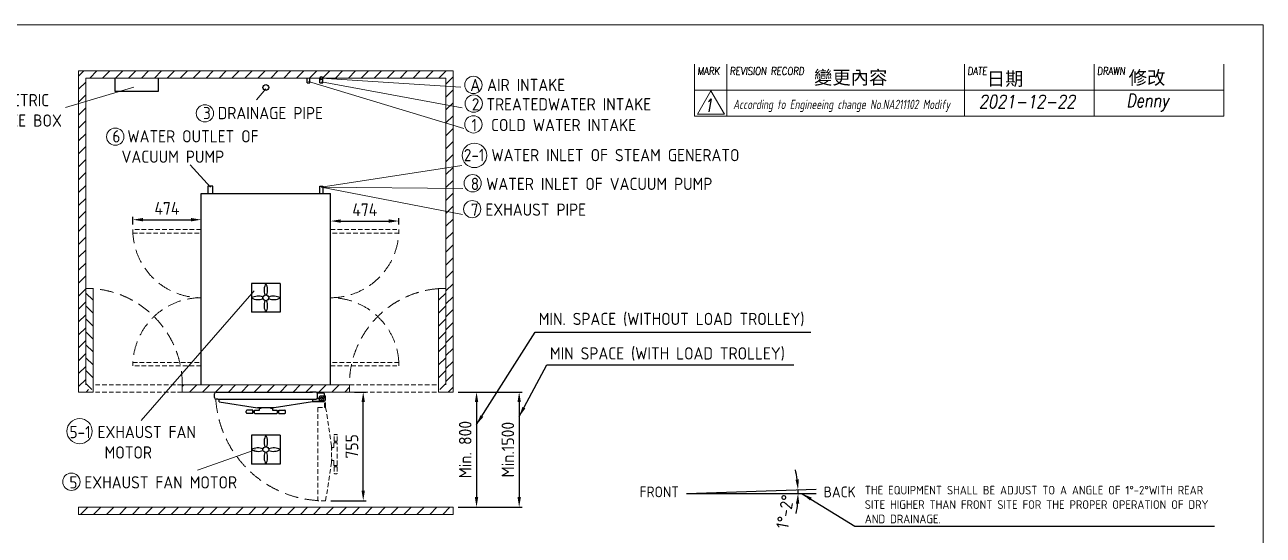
# Model space of a CAD drawing. Header units: millimetres. Extents: x -397526 to -384341, y -31374 to -22104.
# Drawn here: x -392941 to -384341, y -25650 to -22104 of the extents above; entities that cross this region are included whole.
import ezdxf

# ---------------------------------------------------------------- set-up
doc = ezdxf.new("R2010")
doc.units = ezdxf.units.MM
doc.header["$MEASUREMENT"] = 0
doc.linetypes.add('HIDDEN', pattern=[9.525, 6.35, -3.175])
doc.layers.get('0').update_dxf_attribs({"lineweight": 25})
for name, color, linetype, lineweight in [('D', 3, 'Continuous', 13), ('F', 7, 'Continuous', 15), ('H', 2, 'HIDDEN', 15), ('S', 4, 'Continuous', 15), ('T', 4, 'Continuous', 15)]:
    doc.layers.add(name, color=color, linetype=linetype, lineweight=lineweight)
doc.styles.get("Standard").update_dxf_attribs({"font": 'KAIU.TTF'})
doc.styles.add('STU25', font='isocp2.shx')
doc.styles.add('Text', font='romans.shx', dxfattribs={"width": 0.8, "oblique": 10})
doc.dimstyles.new('STU25', dxfattribs={"dimscale": 35, "dimtxt": 2.5, "dimasz": 2, "dimexe": 0.6, "dimexo": 1, "dimgap": 1, "dimtad": 1, "dimdsep": 46, "dimtxsty": 'STU25', "dimcen": 2, "dimazin": 2, "dimtfac": 1, "dimtmove": 0, "dimatfit": 3, "dimfxl": 0, "dimtolj": 1, "dimtzin": 0, "dimarcsym": 0})
doc.dimstyles.new('STU25$7', dxfattribs={"dimscale": 35, "dimtxt": 2.5, "dimasz": 2, "dimexe": 1.25, "dimexo": 0.625, "dimgap": 1, "dimtad": 0, "dimdec": 4, "dimdsep": 46, "dimtxsty": 'STU25', "dimcen": 2.5, "dimazin": 2, "dimtfac": 1, "dimtdec": 4, "dimtmove": 0, "dimatfit": 3, "dimfxl": 0, "dimtolj": 1, "dimtzin": 0, "dimarcsym": 0})
pattern_1 = [(45, (-158506.125, -8507.26), (-44.90128, 44.90128), [])]

# ---------------------------------------------------------------- blocks, each defined once
blk = doc.blocks.new('*D8')
at = {"layer": 'D', "color": 0, "lineweight": -2}
for p, q in [((-390817.1, -23516.1), (-390817.1, -23446.5)), ((-390747.1, -23467.5), (-390413.1, -23467.5)), ((-390343.1, -23491.1), (-390343.1, -23446.5))]:
    blk.add_line(p, q, dxfattribs=at)
at = {"layer": 'D', "color": 0}
for points in [[(-390747.1, -23455.9), (-390747.1, -23479.2), (-390817.1, -23467.5)], [(-390413.1, -23479.2), (-390413.1, -23455.9), (-390343.1, -23467.5)]]:
    blk.add_solid(points, dxfattribs=at)
at = {"layer": 'Defpoints', "color": 0}
for p in [(-390343.1, -23467.5), (-390817.1, -23551.1), (-390343.1, -23526.1)]:
    blk.add_point(p, dxfattribs=at)
at = {"layer": 'D', "color": 0, "insert": (-390580.1, -23388.8), "char_height": 87.5, "attachment_point": 5, "style": 'STU25'}
blk.add_mtext('\\A1;474', dxfattribs=at)
blk = doc.blocks.new('*D9')
at = {"layer": 'D', "color": 0, "lineweight": -2}
for p, q in [((-392191.1, -23491.1), (-392191.1, -23437.2)), ((-392121.1, -23458.2), (-391787.1, -23458.2)), ((-391717.1, -23491.1), (-391717.1, -23437.2))]:
    blk.add_line(p, q, dxfattribs=at)
at = {"layer": 'D', "color": 0}
for points in [[(-392121.1, -23446.5), (-392121.1, -23469.9), (-392191.1, -23458.2)], [(-391787.1, -23469.9), (-391787.1, -23446.5), (-391717.1, -23458.2)]]:
    blk.add_solid(points, dxfattribs=at)
at = {"layer": 'Defpoints', "color": 0}
for p in [(-391717.1, -23458.2), (-392191.1, -23526.1), (-391717.1, -23526.1)]:
    blk.add_point(p, dxfattribs=at)
at = {"layer": 'D', "color": 0, "insert": (-391954.1, -23379.5), "char_height": 87.5, "attachment_point": 5, "style": 'STU25'}
blk.add_mtext('\\A1;474', dxfattribs=at)
blk = doc.blocks.new('*D10')
at = {"layer": 'D', "color": 0, "lineweight": -2}
for p, q in [((-390651.3, -24655.1), (-390569.9, -24655.1)), ((-390590.9, -25339.8), (-390590.9, -24725.1)), ((-390817, -25409.8), (-390569.9, -25409.8))]:
    blk.add_line(p, q, dxfattribs=at)
at = {"layer": 'D', "color": 0}
for points in [[(-390579.2, -24725.1), (-390602.6, -24725.1), (-390590.9, -24655.1)], [(-390602.6, -25339.8), (-390579.2, -25339.8), (-390590.9, -25409.8)]]:
    blk.add_solid(points, dxfattribs=at)
at = {"layer": 'Defpoints', "color": 0}
for p in [(-390686.3, -24655.1), (-390590.9, -24655.1), (-390852, -25409.8)]:
    blk.add_point(p, dxfattribs=at)
at = {"layer": 'D', "color": 0, "insert": (-390669.7, -25032.5), "char_height": 87.5, "attachment_point": 5, "rotation": 90, "style": 'STU25'}
blk.add_mtext('\\A1;{\\Fisocp2.shx;755}', dxfattribs=at)
blk = doc.blocks.new('*D13')
at = {"layer": 'D', "color": 0, "lineweight": -2}
for p, q in [((-389932.1, -24655.1), (-389783.1, -24655.1)), ((-389804.1, -24725.1), (-389804.1, -25385.1)), ((-389932.1, -25455.1), (-389783.1, -25455.1))]:
    blk.add_line(p, q, dxfattribs=at)
at = {"layer": 'D', "color": 0}
for points in [[(-389792.4, -24725.1), (-389815.7, -24725.1), (-389804.1, -24655.1)], [(-389815.7, -25385.1), (-389792.4, -25385.1), (-389804.1, -25455.1)]]:
    blk.add_solid(points, dxfattribs=at)
at = {"layer": 'Defpoints', "color": 0}
for p in [(-389967.1, -24655.1), (-389967.1, -25455.1), (-389804.1, -25455.1)]:
    blk.add_point(p, dxfattribs=at)
at = {"layer": 'D', "color": 0, "insert": (-389882.8, -25055.1), "char_height": 87.5, "attachment_point": 5, "rotation": 90, "style": 'STU25'}
blk.add_mtext('\\A1;{\\Fisocp2.shx;Min. 800}', dxfattribs=at)
blk = doc.blocks.new('*D14')
at = {"layer": 'D', "color": 0, "lineweight": -2}
for p, q in [((-389932.1, -24655.1), (-389487, -24655.1)), ((-389508, -24725.1), (-389508, -25385.1)), ((-389932.1, -25455.1), (-389487, -25455.1))]:
    blk.add_line(p, q, dxfattribs=at)
at = {"layer": 'D', "color": 0}
for points in [[(-389496.3, -24725.1), (-389519.6, -24725.1), (-389508, -24655.1)], [(-389519.6, -25385.1), (-389496.3, -25385.1), (-389508, -25455.1)]]:
    blk.add_solid(points, dxfattribs=at)
at = {"layer": 'Defpoints', "color": 0}
for p in [(-389967.1, -24655.1), (-389967.1, -25455.1), (-389508, -25455.1)]:
    blk.add_point(p, dxfattribs=at)
at = {"layer": 'D', "color": 0, "insert": (-389586.7, -25055.1), "char_height": 87.5, "attachment_point": 5, "rotation": 90, "style": 'STU25'}
blk.add_mtext('\\A1;{\\Fisocp2.shx;Min.1500}', dxfattribs=at)
blk = doc.blocks.new('*D17')
at = {"layer": 'D', "color": 0, "linetype": 'Continuous', "lineweight": -2}
for start, end in [(7.18063, 12.36126), (0, 2), (349.63874, 354.81937)]:
    blk.add_arc((-388345.7, -25360.2), 774.4, start, end, dxfattribs=at)
at = {"layer": 'D', "color": 0}
for points in [[(-387589, -25264.3), (-387565.7, -25262.5), (-387571.7, -25333.2)], [(-387562.8, -25430.7), (-387586.1, -25429.6), (-387571.3, -25360.2)]]:
    blk.add_solid(points, dxfattribs=at)
at = {"layer": 'Defpoints', "color": 0}
for p in [(-388345.7, -25360.2), (-388345.7, -25360.2), (-387571.5, -25342.2), (-387445.3, -25328.8), (-387444.7, -25360.2)]:
    blk.add_point(p, dxfattribs=at)
at = {"layer": 'D', "color": 0, "insert": (-387661.6, -25486.7), "char_height": 87.5, "attachment_point": 5, "rotation": 79.52599, "style": 'STU25'}
blk.add_mtext('1%%D-2%%D', dxfattribs=at)

msp = doc.modelspace()

# ---------------------------------------------------------------- hatches: boundary and pattern name
at = {"layer": 'H', "ltscale": 5}
h = msp.add_hatch(dxfattribs=at)
h.set_pattern_fill('ANSI31', color=256, scale=20, style=0)
h.set_pattern_definition(pattern_1)
h.paths.add_polyline_path([(-389967.073, -22425.12), (-389967.073, -24655.12), (-390045.941, -24655.12), (-390017.073, -24605.12), (-390017.073, -22475.12), (-392517.073, -22475.12), (-392517.073, -24605.12), (-392488.206, -24655.12), (-392567.073, -24655.12), (-392567.073, -22425.12)])
h = msp.add_hatch(dxfattribs=at)
h.set_pattern_fill('ANSI31', color=256, scale=20, angle=270, style=0)
h.set_pattern_definition([(315, (-158506.125, -8507.26), (44.90128, 44.90128), [])])
h.paths.add_polyline_path([(-392517.073, -23935.904), (-392517.073, -24605.12), (-392492.073, -24648.421), (-392467.073, -24633.987), (-392467.073, -23935.904)])
h = msp.add_hatch(dxfattribs=at)
h.set_pattern_fill('ANSI31', color=256, scale=20, angle=270, style=0)
h.set_pattern_definition([(225, (-624028.02, -8507.26), (-44.90128, 44.90128), [])])
h.paths.add_polyline_path([(-390017.073, -23935.904), (-390017.073, -24605.12), (-390042.073, -24648.421), (-390067.073, -24633.987), (-390067.073, -23935.904)])
h = msp.add_hatch(dxfattribs=at)
h.set_pattern_fill('ANSI31', color=256, scale=20, style=0)
h.set_pattern_definition(pattern_1)
h.paths.add_polyline_path([(-390686.289, -24655.12), (-390686.289, -24605.12), (-391847.857, -24605.12), (-391847.857, -24655.12)])
h = msp.add_hatch(dxfattribs=at)
h.set_pattern_fill('ANSI31', color=256, scale=20, style=0)
h.set_pattern_definition([(45, (-174242.5, -8441.75), (-44.90128, 44.90128), [])])
h.paths.add_polyline_path([(-392567.073, -25505.12), (-392567.073, -25455.12), (-389967.073, -25455.12), (-389967.073, -25505.12)])

# ---------------------------------------------------------------- linework, layer by layer
at = {"linetype": 'Continuous'}
for p, q in [((-390980.74, -22507.495), (-390980.74, -22475.12)), ((-390980.74, -22507.495), (-390960.74, -22507.495)), ((-390960.74, -22507.495), (-390960.74, -22475.12)), ((-390892.073, -22507.495), (-390892.073, -22475.12)), ((-390892.073, -22507.495), (-390872.073, -22507.495)), ((-390872.073, -22507.495), (-390872.073, -22475.12)), ((-391717.073, -23275.12), (-390817.073, -23275.12)), ((-391367.073, -23901.12), (-391367.073, -24101.12)), ((-391167.073, -23901.12), (-391367.073, -23901.12)), ((-391167.073, -23901.12), (-391167.073, -24101.12)), ((-391167.073, -24101.12), (-391367.073, -24101.12)), ((-391624.573, -24693.12), (-391624.573, -24667.12)), ((-391612.573, -24655.12), (-391572.073, -24655.12)), ((-390922.573, -24655.12), (-390962.073, -24655.12)), ((-390909.573, -24692.12), (-390909.573, -24668.12)), ((-391599.573, -24705.12), (-391612.573, -24705.12)), ((-391310.573, -24766.167), (-391312.073, -24767.667)), ((-391312.073, -24781.167), (-391312.073, -24767.667)), ((-391310.573, -24766.167), (-391299.573, -24766.167)), ((-391299.573, -24766.167), (-391299.573, -24763.703)), ((-391234.573, -24763.703), (-391234.573, -24766.167)), ((-391234.573, -24766.167), (-391223.573, -24766.167)), ((-391222.073, -24767.667), (-391223.573, -24766.167)), ((-391222.073, -24767.667), (-391222.073, -24781.167)), ((-390943.373, -24718.12), (-390896.573, -24718.12)), ((-390861.573, -24724.12), (-390943.373, -24724.12)), ((-390896.573, -24694.12), (-390896.573, -24724.12)), ((-390871.573, -24684.12), (-390886.573, -24684.12)), ((-390861.573, -24724.12), (-390861.573, -24694.12)), ((-391403.795, -24798.167), (-391403.795, -24787.167)), ((-391356.589, -24782.167), (-391398.795, -24782.167)), ((-391356.589, -24803.167), (-391398.795, -24803.167)), ((-391356.589, -24803.167), (-391356.589, -24782.167)), ((-391345.823, -24787.917), (-391356.589, -24787.917)), ((-391345.823, -24797.417), (-391356.589, -24797.417)), ((-391345.823, -24782.667), (-391344.323, -24781.167)), ((-391345.823, -24802.667), (-391345.823, -24782.667)), ((-391345.823, -24802.667), (-391344.323, -24804.167)), ((-391344.323, -24781.167), (-391312.073, -24781.167)), ((-391344.323, -24804.167), (-391189.823, -24804.167)), ((-391222.073, -24781.167), (-391189.823, -24781.167)), ((-391188.323, -24782.667), (-391189.823, -24781.167)), ((-391188.323, -24802.667), (-391189.823, -24804.167)), ((-391188.323, -24782.667), (-391188.323, -24802.667)), ((-391188.323, -24787.917), (-391177.558, -24787.917)), ((-391188.323, -24797.417), (-391177.558, -24797.417)), ((-391177.558, -24782.167), (-391135.351, -24782.167)), ((-391177.558, -24803.167), (-391177.558, -24782.167)), ((-391177.558, -24803.167), (-391135.351, -24803.167)), ((-391130.351, -24798.167), (-391130.351, -24787.167)), ((-391367.073, -24955.12), (-391367.073, -25155.12)), ((-391167.073, -24955.12), (-391367.073, -24955.12)), ((-391167.073, -24955.12), (-391167.073, -25155.12)), ((-391167.073, -25155.12), (-391367.073, -25155.12)), ((-388345.704, -25360.2), (-387445.253, -25328.756)), ((-388345.704, -25360.2), (-387444.704, -25360.2))]:
    msp.add_line(p, q, dxfattribs=at)
for p, q in [((-391717.073, -24605.12), (-391717.073, -23275.12)), ((-391635.073, -23225.12), (-391669.073, -23225.12)), ((-391669.073, -23225.12), (-391669.073, -23275.12)), ((-391635.073, -23275.12), (-391635.073, -23225.12)), ((-390892.073, -23275.12), (-390892.073, -23225.12)), ((-390892.073, -23225.12), (-390872.073, -23225.12)), ((-390872.073, -23225.12), (-390872.073, -23275.12)), ((-390817.073, -24605.12), (-390817.073, -23275.12)), ((-391592.073, -24655.12), (-390942.073, -24655.12)), ((-390912.326, -24660.12), (-390867.573, -24660.12)), ((-390909.573, -24660.12), (-390867.573, -24660.12)), ((-390861.573, -24666.12), (-390861.573, -24698.12)), ((-391599.573, -24705.12), (-390922.573, -24705.12)), ((-391590.773, -24723.32), (-391590.773, -24705.12)), ((-391590.773, -24723.32), (-391324.573, -24764.12)), ((-391209.573, -24764.12), (-391324.573, -24764.12)), ((-391209.573, -24764.12), (-391324.573, -24764.12)), ((-390943.373, -24723.32), (-391209.573, -24764.12)), ((-390943.373, -24705.12), (-390943.373, -24723.32)), ((-390898.903, -24700.12), (-390912.326, -24700.12)), ((-390909.573, -24700.12), (-390899.335, -24700.12)), ((-390877.073, -24714.12), (-390880.573, -24714.12)), ((-390877.573, -24714.12), (-390880.573, -24714.12))]:
    msp.add_line(p, q)
msp.add_lwpolyline([(-392316.376, -22475.12), (-392316.376, -22564.717), (-392011.687, -22564.717), (-392011.687, -22475.12)], dxfattribs=at)
for centre, radius in [((-391267.073, -22540.12), 20), ((-390882.073, -22475.12), 10.761), ((-391267.073, -24001.12), 20), ((-391267.073, -24001.12), 20), ((-391267.073, -24001.12), 20), ((-391267.073, -24001.12), 20), ((-390879.073, -24698.12), 6.45), ((-390879.073, -24698.12), 6.4), ((-391267.073, -25055.12), 20), ((-391267.073, -25055.12), 20), ((-391267.073, -25055.12), 20), ((-391267.073, -25055.12), 20)]:
    msp.add_circle(centre, radius)
for centre, radius, start, end in [((-391186.049, -23946.995), 93.11, 150.4818019, 201.9770324), ((-391348.097, -23946.995), 93.11, 338.0229676, 29.5181981), ((-391321.198, -24082.144), 93.11, 68.0229676, 119.5181981), ((-391212.948, -24082.144), 93.11, 60.4818019, 111.9770324), ((-391321.198, -23920.095), 93.11, 240.4818019, 291.9770324), ((-391186.049, -24055.244), 93.11, 158.0229676, 209.5181981), ((-391348.097, -24055.244), 93.11, 330.4818019, 21.9770324), ((-391212.948, -23920.095), 93.11, 248.0229676, 299.5181981), ((-390867.573, -24666.12), 6, 0, 90), ((-390898.903, -24703.12), 3, 15.2575233, 90), ((-390880.573, -24698.12), 16, 195.2575233, 270), ((-390877.573, -24698.12), 16, 270, 0), ((-391186.049, -25000.995), 93.11, 150.4818019, 201.9770324), ((-391348.097, -25000.995), 93.11, 338.0229676, 29.5181981), ((-391321.198, -25136.144), 93.11, 68.0229676, 119.5181981), ((-391321.198, -24974.095), 93.11, 240.4818019, 291.9770324), ((-391186.049, -25109.244), 93.11, 158.0229676, 209.5181981), ((-391348.097, -25109.244), 93.11, 330.4818019, 21.9770324), ((-391212.948, -25136.144), 93.11, 60.4818019, 111.9770324), ((-391212.948, -24974.095), 93.11, 248.0229676, 299.5181981)]:
    msp.add_arc(centre, radius, start, end)
for centre, radius, start, end in [((-391612.573, -24667.12), 12, 90, 180), ((-390922.573, -24668.12), 13, 0, 90), ((-391612.573, -24693.12), 12, 180, 270), ((-390922.573, -24692.12), 13, 270, 0), ((-390886.573, -24694.12), 10, 90, 180), ((-390871.573, -24694.12), 10, 0, 90), ((-391398.795, -24787.167), 5, 90, 180), ((-391398.795, -24798.167), 5, 180, 270), ((-391135.351, -24787.167), 5, 0, 90), ((-391135.351, -24798.167), 5, 270, 0)]:
    msp.add_arc(centre, radius, start, end, dxfattribs=at)
at = {"layer": 'D', "linetype": 'Continuous'}
for p, q in [((-390971.964, -22497.241), (-389893.257, -22825.1)), ((-390881.134, -22499.976), (-389904.969, -22681.525)), ((-391267.073, -22549.555), (-391331.912, -22625.693))]:
    msp.add_line(p, q, dxfattribs=at)
at = {"layer": 'D'}
for p, q in [((-390882.073, -22475.12), (-389913.737, -22537.476)), ((-392183.383, -22538.223), (-392657.436, -22677.84)), ((-391650.758, -23231.68), (-391793.552, -23076.574)), ((-390883.608, -23233.403), (-389906.891, -23081.036)), ((-390883.608, -23233.403), (-389899.356, -23241.264)), ((-390883.608, -23233.403), (-389902.42, -23421.982)), ((-391349.351, -23952.134), (-392133.386, -24852.19)), ((-391340.463, -25055.976), (-391742.457, -25197.935))]:
    msp.add_line(p, q, dxfattribs=at)
for centre, radius in [((-389825.977, -22522.346), 60), ((-389823.592, -22651.682), 60), ((-391690.54, -22719.283), 60), ((-389825.67, -22796.04), 60), ((-392312.878, -22881.539), 60), ((-389818.63, -23011.343), 85), ((-389831.113, -23204.835), 60), ((-389834.28, -23384.899), 60), ((-392560.67, -24927.33), 87.5), ((-392617.405, -25278.14), 60)]:
    msp.add_circle(centre, radius, dxfattribs=at)
at = {"layer": 'F', "color": 7}
for p, q in [((-388290.167, -22738.289), (-388290.167, -22378.289)), ((-388065.167, -22378.289), (-388065.167, -22738.289)), ((-386415.017, -22738.289), (-386415.017, -22378.289)), ((-385515.017, -22738.289), (-385515.017, -22378.289)), ((-384615.017, -22738.289), (-384615.017, -22378.289)), ((-384615.017, -22558.289), (-388290.167, -22558.289)), ((-388290.167, -22738.289), (-384615.017, -22738.289))]:
    msp.add_line(p, q, dxfattribs=at)
at = {"layer": 'F'}
msp.add_line((-384615.017, -22378.289), (-384615.017, -22738.289), dxfattribs=at)
at = {"layer": 'F', "color": 6}
msp.add_lwpolyline([(-397525.996, -22104.268), (-397525.996, -31374.268), (-384340.996, -31374.268), (-384340.996, -22104.268)], close=True, dxfattribs=at)
msp.add_lwpolyline([(-397525.996, -22104.268), (-397525.996, -31374.268), (-384340.996, -31374.268), (-384340.996, -22104.268)], close=True, dxfattribs=at)
at = {"layer": 'F', "color": 7}
msp.add_lwpolyline([(-388175.951, -22563.959), (-388269.442, -22725.889), (-388082.46, -22725.889)], close=True, dxfattribs=at)
at = {"layer": 'H', "ltscale": 5}
for p, q in [((-392191.073, -23526.12), (-392191.073, -23551.12)), ((-391717.073, -23526.12), (-392191.073, -23526.12)), ((-392191.073, -23551.12), (-391717.073, -23551.12)), ((-390817.073, -23526.12), (-390343.073, -23526.12)), ((-390343.073, -23551.12), (-390817.073, -23551.12)), ((-390343.073, -23526.12), (-390343.073, -23551.12)), ((-392191.073, -24449.12), (-391717.073, -24449.12)), ((-392191.073, -24474.12), (-392191.073, -24449.12)), ((-391717.073, -24474.12), (-392191.073, -24474.12)), ((-390343.073, -24449.12), (-390817.073, -24449.12)), ((-390817.073, -24474.12), (-390343.073, -24474.12)), ((-390343.073, -24474.12), (-390343.073, -24449.12)), ((-391847.857, -24605.12), (-392467.073, -24605.12)), ((-391847.857, -24655.12), (-392467.073, -24655.12)), ((-390853.07, -24680.625), (-390883.07, -24680.619)), ((-390853.07, -24680.625), (-390853.085, -24762.425)), ((-390686.289, -24605.12), (-390067.073, -24605.12)), ((-390686.289, -24655.12), (-390067.073, -24655.12)), ((-390906.085, -24762.415), (-390906.203, -25409.815)), ((-390906.085, -24762.415), (-390851.885, -24762.425)), ((-390893.072, -24690.617), (-390893.074, -24705.617)), ((-390883.076, -24715.619), (-390853.076, -24715.625)), ((-390859.085, -24762.424), (-390859.076, -24715.623)), ((-390851.885, -24762.425), (-390811.134, -25028.632)), ((-390794.089, -25041.135), (-390794.083, -25008.885)), ((-390792.583, -25007.386), (-390794.083, -25008.885)), ((-390793.081, -24996.62), (-390793.073, -24954.413)), ((-390772.081, -24996.624), (-390793.081, -24996.62)), ((-390792.583, -25007.386), (-390772.583, -25007.389)), ((-390777.072, -24949.416), (-390788.072, -24949.414)), ((-390787.333, -25007.387), (-390787.331, -24996.621)), ((-390777.833, -25007.388), (-390777.831, -24996.623)), ((-390772.583, -25007.389), (-390771.083, -25008.89)), ((-390772.081, -24996.624), (-390772.073, -24954.417)), ((-390771.111, -25163.39), (-390771.083, -25008.89)), ((-390811.555, -25053.632), (-390809.091, -25053.633)), ((-390811.134, -25028.632), (-390811.155, -25143.632)), ((-390809.091, -25053.633), (-390809.089, -25042.633)), ((-390807.589, -25041.133), (-390809.089, -25042.633)), ((-390807.589, -25041.133), (-390794.089, -25041.135)), ((-390852.003, -25409.825), (-390811.155, -25143.632)), ((-390809.103, -25118.633), (-390811.566, -25118.632)), ((-390809.105, -25129.633), (-390809.103, -25118.633)), ((-390809.105, -25129.633), (-390807.605, -25131.133)), ((-390794.105, -25131.135), (-390807.605, -25131.133)), ((-390794.111, -25163.385), (-390794.105, -25131.135)), ((-390792.611, -25164.886), (-390794.111, -25163.385)), ((-390793.113, -25175.651), (-390793.121, -25217.858)), ((-390772.113, -25175.655), (-390793.113, -25175.651)), ((-390772.611, -25164.889), (-390792.611, -25164.886)), ((-390787.361, -25164.887), (-390787.363, -25175.652)), ((-390777.861, -25164.888), (-390777.863, -25175.654)), ((-390772.611, -25164.889), (-390771.111, -25163.39)), ((-390772.113, -25175.655), (-390772.121, -25217.861)), ((-390777.122, -25222.861), (-390788.122, -25222.859)), ((-390852.003, -25409.825), (-390906.203, -25409.815))]:
    msp.add_line(p, q, dxfattribs=at)
msp.add_circle((-390879.073, -24698.12), 6.4, dxfattribs=at)
at = {"layer": 'H', "ltscale": 15}
for centre, radius, start, end in [((-391717.073, -23526.12), 474, 180, 270), ((-390817.073, -23526.12), 474, 270, 0), ((-392517.073, -24605.12), 670, 0, 85.7202168), ((-390017.073, -24605.12), 670, 94.2797832, 180), ((-391717.073, -24474.12), 474, 90, 176.9766679), ((-390817.073, -24474.12), 474, 3.0233321, 90), ((-390861.573, -24655.12), 755, 183.7972016, 266.6111161)]:
    msp.add_arc(centre, radius, start, end, dxfattribs=at)
at = {"layer": 'H', "ltscale": 5}
for centre, radius, start, end in [((-390883.072, -24690.619), 10, 89.9895121, 179.9895121), ((-390883.074, -24705.619), 10, 179.9895121, 269.9895121), ((-390788.073, -24954.414), 5, 89.9895121, 179.9895121), ((-390777.073, -24954.416), 5, 359.9895121, 89.9895121), ((-390788.121, -25217.859), 5, 179.9895121, 269.9895121), ((-390777.121, -25217.861), 5, 269.9895121, 359.9895121)]:
    msp.add_arc(centre, radius, start, end, dxfattribs=at)
at = {"layer": 'S', "linetype": 'Continuous'}
for p, q in [((-392567.073, -22425.12), (-389967.073, -22425.12)), ((-392567.073, -22425.12), (-392567.073, -24655.12)), ((-389967.073, -22425.12), (-389967.073, -24655.12)), ((-392517.073, -22475.12), (-392517.073, -24605.12)), ((-392517.073, -22475.12), (-390017.073, -22475.12)), ((-390017.073, -22475.12), (-390017.073, -24605.12)), ((-392567.073, -24655.12), (-392488.206, -24655.12)), ((-392467.073, -24655.12), (-392567.073, -24655.12)), ((-391847.857, -24605.12), (-390686.289, -24605.12)), ((-391847.857, -24655.12), (-390686.289, -24655.12)), ((-390067.073, -24655.12), (-389967.073, -24655.12))]:
    msp.add_line(p, q, dxfattribs=at)
at = {"layer": 'S'}
for p, q in [((-392517.073, -23935.904), (-392517.073, -24605.12)), ((-392467.073, -23935.904), (-392517.073, -23935.904)), ((-392467.073, -24655.12), (-392467.073, -23935.904)), ((-390067.073, -24655.12), (-390067.073, -23935.904)), ((-390067.073, -23935.904), (-390017.073, -23935.904)), ((-391847.857, -24655.12), (-391847.857, -24605.12)), ((-390686.289, -24655.12), (-390686.289, -24605.12)), ((-392567.073, -25455.12), (-389967.073, -25455.12)), ((-392567.073, -25455.12), (-392567.073, -25505.12)), ((-389967.073, -25455.12), (-389967.073, -25505.12)), ((-392567.073, -25505.12), (-389967.073, -25505.12))]:
    msp.add_line(p, q, dxfattribs=at)

# ---------------------------------------------------------------- texts
at = {"lineweight": -3}
for s, p in [('變更內容', (-387460.833, -22517.074)), ('日期', (-386260.671, -22525.974)), ('修改', (-385275.193, -22518.854))]:
    msp.add_text(s, height=93.4085, dxfattribs=at).set_placement(p)
at = {"layer": 'D', "color": 11, "attachment_point": 1}
for s, insert, char_height in [('{\\Fisocp2.shx;\\C3;A AIR INTAKE}', (-389847.692, -22479.703), 85), ('{\\Fisocp2.shx;\\C3;4 ELECTRIC \\P\\f???|b0|i0|c0|p65; \\Fisocp2.shx;INTAKE BOX}', (-393300.188, -22585.37), 85), ('{\\Fisocp3.shx;\\C3;2 \\Fisocp2.shx;TREATEDWATER INTAKE}', (-389836.506, -22613.929), 85), ('{\\Fisocp2.shx;\\C3;3 DRAINAGE PIPE}', (-391702.991, -22675.013), 85), ('{\\Fisocp2.shx;\\C3;1  COLD WATER INTAKE}', (-389838.583, -22758.287), 85), ('{\\Fisocp2.shx;\\C3;6 WATER OUTLET OF \\P\\f???|b0|i0|c0|p65;  \\Fisocp2.shx;VACUUM PUMP}', (-392332.685, -22836.483), 85), ('{\\Fisocp2.shx;\\C3;2-1 WATER INLET OF STEAM GENERATO}', (-389891.873, -22967.26), 85), ('{\\Fisocp2.shx;\\C3;8 WATER INLET OF VACUUM PUMP}', (-389843.787, -23167.112), 85), ('{\\Fisocp2.shx;\\C3;7 EXHAUST PIPE}', (-389844.158, -23345.963), 85), ('{\\Fisocp2.shx;\\C3;MIN. SPACE (WITHOUT LOAD TROLLEY)}', (-389372.234, -24104.848), 85), ('{\\Fisocp2.shx;\\C3;MIN SPACE (WITH LOAD TROLLEY)}', (-389294.355, -24344.361), 85), ('{\\Fisocp2.shx;\\C3;5-1 EXHAUST FAN\\P     MOTOR}', (-392630.02, -24890.713), 85), ('{\\Fisocp2.shx;\\C3;5 EXHAUST FAN MOTOR}', (-392631.418, -25240.19), 85), ('{\\Fisocp2.shx;\\C3;THE EQUIPMENT SHALL BE ADJUST TO A ANGLE OF 1%%d-2%%dWITH REAR \\PSITE HIGHER THAN FRONT SITE FOR THE PROPER OPERATION OF DRY \\PAND DRAINAGE.}', (-387107.602, -25306.857), 60)]:
    msp.add_mtext(s, dxfattribs=dict(at, insert=insert, char_height=char_height))
at = {"layer": 'D', "linetype": 'Continuous', "char_height": 75, "width": 218.181, "attachment_point": 1}
for s, insert in [('{\\Fisocp2.shx;FRONT}', (-388671.922, -25311.075)), ('{\\Fisocp2.shx;BACK}', (-387393.398, -25311.525))]:
    msp.add_mtext(s, dxfattribs=dict(at, insert=insert))
at = {"layer": 'F', "color": 1, "lineweight": 15, "style": 'Text', "oblique": 5, "width": 0.8}
for s, p in [('MARK', (-388270.265, -22452.589)), ('REVISION RECORD', (-388045.265, -22452.589)), ('DATE', (-386395.115, -22452.589)), ('DRAWN', (-385495.115, -22452.589))]:
    msp.add_text(s, height=54, dxfattribs=at).set_placement(p)
at = {"layer": 'T', "lineweight": 20, "style": 'Text', "oblique": 10, "width": 0.8}
for s, height, p in [('2021-12-22', 92, (-386315.133, -22684.33)), ('Denny', 92, (-385292.297, -22676.067)), ('1', 90, (-388224.888, -22709.416))]:
    msp.add_text(s, height=height, dxfattribs=at).set_placement(p)
at = {"layer": 'T', "linetype": 'Continuous', "lineweight": 20, "insert": (-388021.837, -22625.153), "char_height": 65, "attachment_point": 1, "style": 'Text'}
msp.add_mtext('{\\Fisocp2.shx|c136;According to Engineeing change No.NA211102 Modify}', dxfattribs=at)

# ---------------------------------------------------------------- dimensions: what is measured, and where the dimension line sits
at = {"layer": 'D'}
dim = msp.add_linear_dim(base=(-391717.073, -23458.216), p1=(-392191.073, -23526.12), p2=(-391717.073, -23526.12), dimstyle='STU25', dxfattribs=at)
dim.commit()
dim.dimension.update_dxf_attribs({"geometry": '*D9', "text_midpoint": (-391954.073, -23379.466)})
dim = msp.add_linear_dim(base=(-390343.073, -23467.539), p1=(-390817.073, -23551.12), p2=(-390343.073, -23526.12), dimstyle='STU25', dxfattribs=at)
dim.commit()
dim.dimension.update_dxf_attribs({"geometry": '*D8', "text_midpoint": (-390580.073, -23467.539), "dimtype": 160})
dim = msp.add_linear_dim(base=(-390590.916, -24655.12), p1=(-390852.003, -25409.825), p2=(-390686.289, -24655.12), angle=90, text='{\\Fisocp2.shx;755}', dimstyle='STU25', dxfattribs=at)
dim.commit()
dim.dimension.update_dxf_attribs({"geometry": '*D10', "text_midpoint": (-390669.666, -25032.472)})
for base, text, picture, middle in [((-389804.082, -25455.12), '{\\Fisocp2.shx;Min. <>}', '*D13', (-389804.082, -25055.12)), ((-389507.978, -25455.12), '{\\Fisocp2.shx;Min.1500}', '*D14', (-389507.978, -25055.12))]:
    dim = msp.add_linear_dim(base=base, p1=(-389967.073, -24655.12), p2=(-389967.073, -25455.12), angle=90, text=text, dimstyle='STU25', dxfattribs=at)
    dim.commit()
    dim.dimension.update_dxf_attribs({"geometry": picture, "text_midpoint": middle, "dimtype": 160})
at = {"layer": 'D', "linetype": 'Continuous'}
dim = msp.add_angular_dim_2l(base=(-387571.477, -25342.18), line1=((-388345.704, -25360.2), (-387444.704, -25360.2)), line2=((-388345.704, -25360.2), (-387445.253, -25328.756)), text='1%%D-2%%D', dimstyle='STU25', override={"dimtxsty": 'STU25'}, dxfattribs=at)
dim.commit()
dim.dimension.update_dxf_attribs({"geometry": '*D17', "text_midpoint": (-387584.171, -25500.985), "dimtype": 162})

# ---------------------------------------------------------------- leaders
at = {"layer": 'D'}
for points in [[(-389804.082, -24880.902), (-389396.092, -24238.459), (-387482.638, -24238.459)], [(-389507.978, -24825.442), (-389315.528, -24465.566), (-387601.333, -24465.566)], [(-387541.761, -25361.986), (-387176.733, -25586.609), (-384679.877, -25586.609)]]:
    msp.add_leader(points, dimstyle='STU25$7', override={"dimgap": 1, "dimtad": 0}, dxfattribs=at)

doc.saveas('drawing.dxf')
